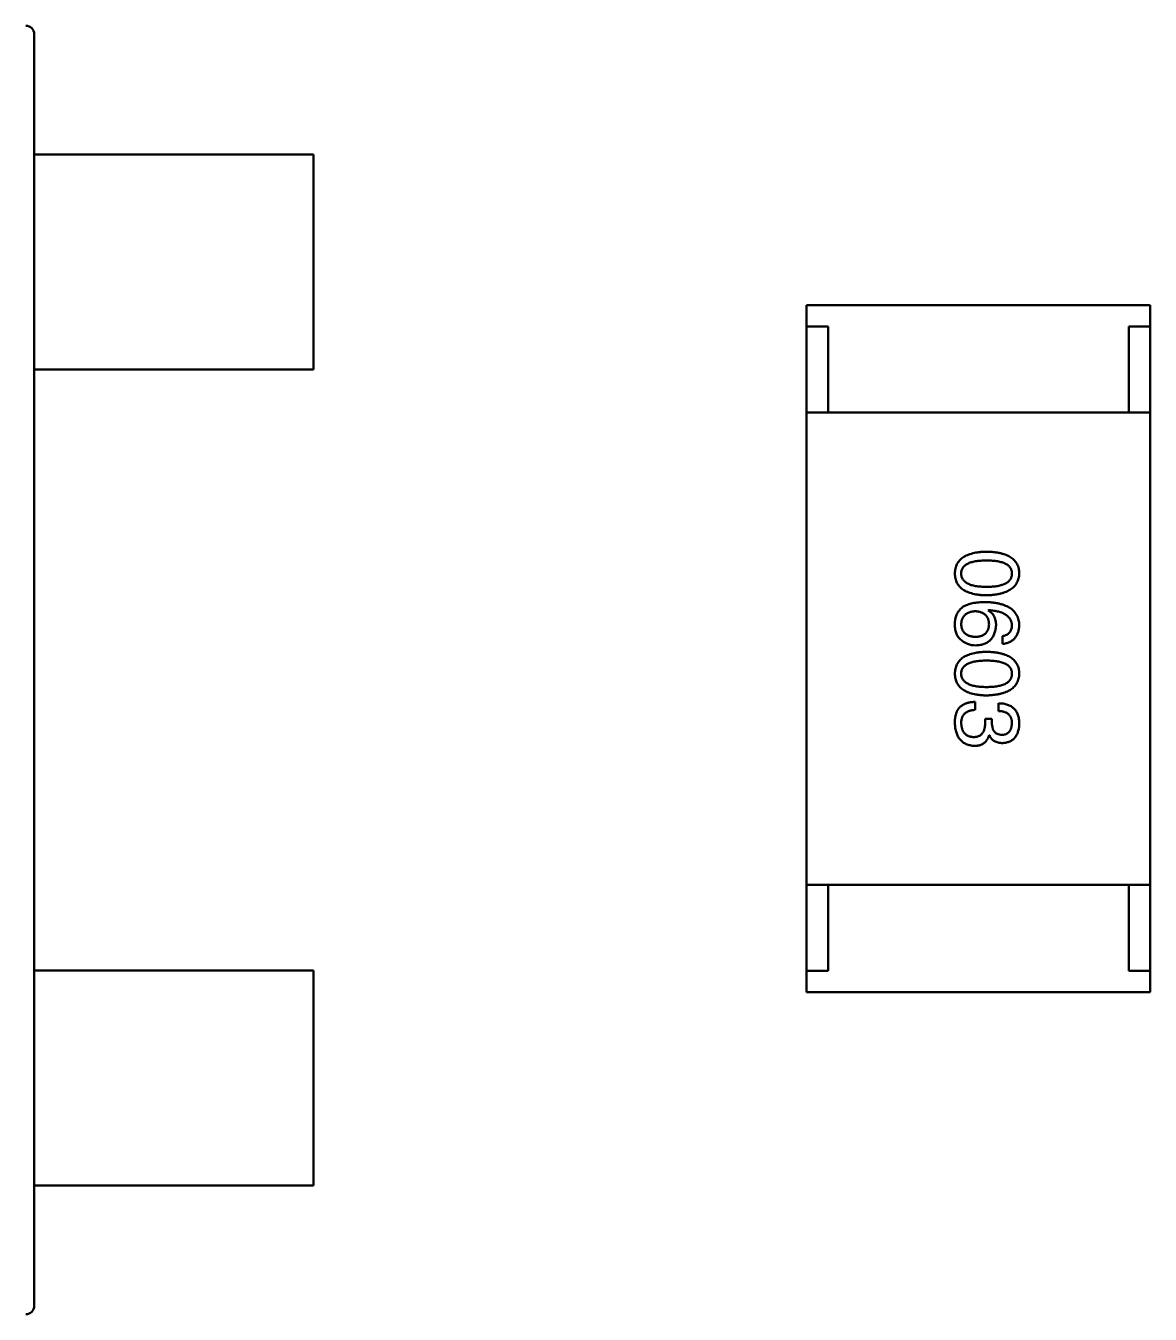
# Model space of a CAD drawing. Header units: millimetres. Extents: x 37 to 347, y 164 to 266.
# Drawn here: x 307.014 to 309.631, y 203.754 to 206.754 of the extents above; entities that cross this region are included whole.
import ezdxf

# ---------------------------------------------------------------- set-up
doc = ezdxf.new("R2010")
doc.units = ezdxf.units.MM
doc.header["$LTSCALE"] = 0.75
doc.layers.add('Visible', color=7, linetype='Continuous', lineweight=50)

msp = doc.modelspace()

# ---------------------------------------------------------------- linework, layer by layer
at = {"layer": 'Visible'}
for p, q in [((307.0333, 206.7343), (307.0333, 206.7346)), ((307.0333, 206.4543), (307.0333, 206.7343)), ((307.0333, 206.4543), (307.0333, 205.9543)), ((307.0511, 206.4543), (307.0333, 206.4543)), ((307.0511, 206.4543), (307.2294, 206.4543)), ((307.2874, 206.4543), (307.2294, 206.4543)), ((307.3072, 206.4543), (307.2874, 206.4543)), ((307.6833, 206.4543), (307.3072, 206.4543)), ((307.6833, 206.4543), (307.6833, 205.9543)), ((309.6314, 206.104), (308.8314, 206.104)), ((308.8314, 206.054), (308.8314, 206.104)), ((309.6314, 206.054), (309.6314, 206.104)), ((308.8314, 205.854), (308.8314, 206.054)), ((308.8314, 206.054), (308.8814, 206.054)), ((308.8814, 206.054), (308.8814, 205.854)), ((309.5814, 205.854), (309.5814, 206.054)), ((309.5814, 206.054), (309.6314, 206.054)), ((309.6314, 205.854), (309.6314, 206.054)), ((307.0333, 204.5543), (307.0333, 205.9543)), ((307.0511, 205.9543), (307.0333, 205.9543)), ((307.0511, 205.9543), (307.2294, 205.9543)), ((307.2874, 205.9543), (307.2294, 205.9543)), ((307.3072, 205.9543), (307.2874, 205.9543)), ((307.6833, 205.9543), (307.3072, 205.9543)), ((308.8314, 204.754), (308.8314, 205.854)), ((308.8314, 205.854), (309.6314, 205.854)), ((309.5814, 205.854), (308.8814, 205.854)), ((309.6314, 205.854), (309.6314, 204.754)), ((309.2544, 205.3927), (309.2552, 205.3936)), ((309.2872, 205.3329), (309.2872, 205.3149)), ((309.2241, 205.1612), (309.2241, 205.1801)), ((309.2782, 205.1768), (309.2782, 205.1588)), ((309.247, 205.1407), (309.247, 205.1317)), ((309.2626, 205.1407), (309.247, 205.1407)), ((309.2626, 205.1309), (309.2626, 205.1407)), ((309.2561, 205.1022), (309.2569, 205.1022)), ((308.8314, 204.754), (308.8314, 204.554)), ((308.8314, 204.754), (309.6314, 204.754)), ((309.5814, 204.754), (308.8814, 204.754)), ((308.8814, 204.554), (308.8814, 204.754)), ((309.5814, 204.754), (309.5814, 204.554)), ((309.6314, 204.754), (309.6314, 204.554)), ((307.0333, 204.5543), (307.0333, 204.0543)), ((307.0511, 204.5543), (307.0333, 204.5543)), ((307.0511, 204.5543), (307.2294, 204.5543)), ((307.2874, 204.5543), (307.2294, 204.5543)), ((307.3072, 204.5543), (307.2874, 204.5543)), ((307.6833, 204.5543), (307.3072, 204.5543)), ((307.6833, 204.5543), (307.6833, 204.0543)), ((308.8314, 204.554), (308.8814, 204.554)), ((308.8314, 204.554), (308.8314, 204.504)), ((309.5814, 204.554), (309.6314, 204.554)), ((309.6314, 204.554), (309.6314, 204.504)), ((309.6314, 204.504), (308.8314, 204.504)), ((307.0333, 203.7743), (307.0333, 204.0543)), ((307.0511, 204.0543), (307.0333, 204.0543)), ((307.0511, 204.0543), (307.2294, 204.0543)), ((307.2874, 204.0543), (307.2294, 204.0543)), ((307.3072, 204.0543), (307.2874, 204.0543)), ((307.6833, 204.0543), (307.3072, 204.0543)), ((307.0333, 203.774), (307.0333, 203.7743))]:
    msp.add_line(p, q, dxfattribs=at)
at = {"layer": 'Visible', "extrusion": (0, 0, -1)}
for centre, start, end in [((-307.0133, 206.7343), 90.864, 179.136), ((-307.0133, 203.7743), 180.864, 269.136)]:
    msp.add_arc(centre, 0.02, start, end, dxfattribs=at)
at = {"layer": 'Visible'}
msp.add_arc((309.2251, 205.3635), 0.0519, 225.691, 270.7052, dxfattribs=at)
for points, knots in [([(309.2503, 205.5298), (309.2474, 205.5297), (309.2417, 205.5295), (309.2334, 205.5287), (309.2256, 205.5276), (309.2185, 205.5261), (309.2119, 205.5243), (309.2058, 205.522), (309.2003, 205.5194), (309.1954, 205.5164), (309.191, 205.5131), (309.1872, 205.5093), (309.184, 205.5052), (309.1814, 205.5006), (309.1793, 205.4957), (309.1778, 205.4905), (309.1768, 205.4849), (309.1766, 205.481), (309.1766, 205.479)], [0, 0, 0, 0, 0.087693, 0.170223, 0.247496, 0.319826, 0.387768, 0.451403, 0.511459, 0.568358, 0.622671, 0.675251, 0.726739, 0.778422, 0.830759, 0.884394, 0.940865, 1, 1, 1, 1]), ([(309.3266, 205.479), (309.3265, 205.481), (309.3263, 205.4849), (309.3253, 205.4905), (309.3237, 205.4957), (309.3216, 205.5006), (309.3188, 205.5052), (309.3155, 205.5093), (309.3116, 205.5131), (309.3071, 205.5164), (309.302, 205.5194), (309.2963, 205.522), (309.2901, 205.5243), (309.2832, 205.5261), (309.2758, 205.5276), (309.2678, 205.5287), (309.2593, 205.5295), (309.2534, 205.5297), (309.2503, 205.5298)], [0, 0, 0, 0, 0.057911, 0.113262, 0.165956, 0.217443, 0.268511, 0.319665, 0.372, 0.426129, 0.483365, 0.543779, 0.607756, 0.676562, 0.749704, 0.827713, 0.911177, 1, 1, 1, 1]), ([(309.1913, 205.479), (309.1914, 205.4802), (309.1915, 205.4826), (309.1921, 205.4861), (309.1933, 205.4893), (309.195, 205.4923), (309.197, 205.4951), (309.1996, 205.4976), (309.2026, 205.4998), (309.2061, 205.5018), (309.2101, 205.5036), (309.2145, 205.5052), (309.2193, 205.5064), (309.2246, 205.5075), (309.2304, 205.5083), (309.2366, 205.5089), (309.2433, 205.5092), (309.2479, 205.5093), (309.2503, 205.5093)], [0, 0, 0, 0, 0.049766, 0.097012, 0.143225, 0.188786, 0.235079, 0.282962, 0.333687, 0.387747, 0.445963, 0.508657, 0.576545, 0.649868, 0.72822, 0.812712, 0.903543, 1, 1, 1, 1]), ([(309.2503, 205.5093), (309.2527, 205.5093), (309.2573, 205.5092), (309.264, 205.5089), (309.2703, 205.5083), (309.276, 205.5075), (309.2813, 205.5064), (309.2862, 205.5052), (309.2906, 205.5036), (309.2945, 205.5018), (309.298, 205.4998), (309.3011, 205.4976), (309.3036, 205.4951), (309.3057, 205.4923), (309.3074, 205.4893), (309.3085, 205.4861), (309.3092, 205.4826), (309.3093, 205.4802), (309.3093, 205.479)], [0, 0, 0, 0, 0.096452, 0.187278, 0.271765, 0.350519, 0.423437, 0.491321, 0.554011, 0.612224, 0.666281, 0.717003, 0.764884, 0.811423, 0.856783, 0.902993, 0.950236, 1, 1, 1, 1]), ([(309.1766, 205.479), (309.1766, 205.477), (309.1768, 205.4731), (309.1778, 205.4675), (309.1793, 205.4622), (309.1814, 205.4573), (309.184, 205.4528), (309.1872, 205.4487), (309.191, 205.4449), (309.1954, 205.4415), (309.2003, 205.4386), (309.2058, 205.436), (309.2119, 205.4337), (309.2185, 205.4318), (309.2256, 205.4303), (309.2334, 205.4292), (309.2417, 205.4285), (309.2474, 205.4283), (309.2503, 205.4282)], [0, 0, 0, 0, 0.059134, 0.115603, 0.169236, 0.221572, 0.273254, 0.32474, 0.377319, 0.431815, 0.488555, 0.548609, 0.612242, 0.680182, 0.75251, 0.829782, 0.91231, 1, 1, 1, 1]), ([(309.2503, 205.4478), (309.248, 205.4479), (309.2434, 205.4479), (309.2368, 205.4483), (309.2307, 205.4489), (309.2249, 205.4497), (309.2197, 205.4508), (309.2148, 205.4521), (309.2105, 205.4537), (309.2065, 205.4555), (309.203, 205.4576), (309.2, 205.4599), (309.1974, 205.4625), (309.1953, 205.4653), (309.1936, 205.4684), (309.1923, 205.4717), (309.1915, 205.4753), (309.1914, 205.4777), (309.1913, 205.479)], [0, 0, 0, 0, 0.094834, 0.184067, 0.267029, 0.344713, 0.417334, 0.484367, 0.546941, 0.604717, 0.65953, 0.710539, 0.759381, 0.806382, 0.853027, 0.900623, 0.949121, 1, 1, 1, 1]), ([(309.2503, 205.4282), (309.2533, 205.4283), (309.2592, 205.4286), (309.2677, 205.4294), (309.2756, 205.4306), (309.2829, 205.4321), (309.2897, 205.434), (309.2959, 205.4363), (309.3016, 205.439), (309.3067, 205.442), (309.3112, 205.4453), (309.3151, 205.4491), (309.3185, 205.4532), (309.3213, 205.4576), (309.3235, 205.4625), (309.3251, 205.4676), (309.3262, 205.4732), (309.3264, 205.477), (309.3266, 205.479)], [0, 0, 0, 0, 0.088475, 0.171606, 0.249595, 0.322626, 0.391327, 0.455765, 0.516374, 0.573675, 0.628522, 0.681161, 0.732559, 0.783563, 0.83504, 0.887639, 0.942585, 1, 1, 1, 1]), ([(309.3093, 205.479), (309.3093, 205.4777), (309.3092, 205.4753), (309.3085, 205.4717), (309.3074, 205.4684), (309.3057, 205.4653), (309.3036, 205.4625), (309.3011, 205.4599), (309.298, 205.4576), (309.2945, 205.4555), (309.2906, 205.4537), (309.2862, 205.4521), (309.2813, 205.4508), (309.276, 205.4497), (309.2703, 205.4489), (309.264, 205.4483), (309.2573, 205.4479), (309.2527, 205.4479), (309.2503, 205.4478)], [0, 0, 0, 0, 0.050604, 0.098688, 0.145699, 0.191791, 0.238625, 0.286717, 0.337546, 0.391814, 0.449755, 0.512106, 0.579685, 0.652048, 0.730262, 0.814146, 0.904281, 1, 1, 1, 1]), ([(309.247, 205.4124), (309.2444, 205.4124), (309.2392, 205.4123), (309.2317, 205.4118), (309.2247, 205.411), (309.2181, 205.4098), (309.2119, 205.4084), (309.2062, 205.4065), (309.201, 205.4044), (309.1978, 205.4026), (309.1962, 205.4018)], [0, 0, 0, 0, 0.151498, 0.29521, 0.430242, 0.557137, 0.677306, 0.790845, 0.898111, 1, 1, 1, 1]), ([(309.3266, 205.3583), (309.3264, 205.3604), (309.3262, 205.3646), (309.3251, 205.3706), (309.3234, 205.3762), (309.3211, 205.3814), (309.3182, 205.3862), (309.3147, 205.3906), (309.3106, 205.3946), (309.3058, 205.3982), (309.3005, 205.4014), (309.2947, 205.4042), (309.2882, 205.4066), (309.2811, 205.4085), (309.2734, 205.4101), (309.2652, 205.4113), (309.2563, 205.4121), (309.2502, 205.4123), (309.247, 205.4124)], [0, 0, 0, 0, 0.058957, 0.115262, 0.16907, 0.221312, 0.273147, 0.324961, 0.377649, 0.432026, 0.488925, 0.549039, 0.612912, 0.680653, 0.753056, 0.830314, 0.912483, 1, 1, 1, 1]), ([(309.1962, 205.4018), (309.1947, 205.4006), (309.1917, 205.3984), (309.1879, 205.3945), (309.1845, 205.3903), (309.1818, 205.3856), (309.1796, 205.3805), (309.178, 205.3751), (309.1769, 205.3693), (309.1767, 205.3653), (309.1766, 205.3632)], [0, 0, 0, 0, 0.125033, 0.246266, 0.36603, 0.485265, 0.606781, 0.732144, 0.862551, 1, 1, 1, 1]), ([(309.1913, 205.3599), (309.1914, 205.3611), (309.1915, 205.3635), (309.192, 205.3668), (309.1926, 205.37), (309.1936, 205.3729), (309.1948, 205.3757), (309.1963, 205.3782), (309.1979, 205.3805), (309.1999, 205.3825), (309.2021, 205.3844), (309.2045, 205.386), (309.2072, 205.3874), (309.2101, 205.3886), (309.2133, 205.3895), (309.2166, 205.3903), (309.2203, 205.3909), (309.2228, 205.391), (309.2241, 205.3911)], [0, 0, 0, 0, 0.070403, 0.137196, 0.200053, 0.260887, 0.31876, 0.37535, 0.430743, 0.485927, 0.541678, 0.598832, 0.657726, 0.719441, 0.783504, 0.851852, 0.923533, 1, 1, 1, 1]), ([(309.2241, 205.3911), (309.2254, 205.391), (309.2278, 205.3908), (309.2314, 205.3903), (309.2347, 205.3896), (309.2378, 205.3886), (309.2406, 205.3875), (309.2432, 205.3861), (309.2456, 205.3845), (309.2477, 205.3827), (309.2496, 205.3807), (309.2512, 205.3785), (309.2527, 205.3761), (309.2538, 205.3734), (309.2548, 205.3705), (309.2554, 205.3675), (309.2559, 205.3642), (309.256, 205.3619), (309.2561, 205.3608)], [0, 0, 0, 0, 0.076072, 0.148369, 0.216753, 0.281358, 0.342792, 0.401604, 0.458929, 0.514444, 0.569818, 0.625343, 0.681554, 0.739608, 0.800134, 0.863477, 0.929547, 1, 1, 1, 1]), ([(309.2725, 205.3583), (309.2724, 205.3603), (309.2723, 205.3641), (309.2715, 205.3696), (309.27, 205.3746), (309.2681, 205.3792), (309.2655, 205.3833), (309.2624, 205.387), (309.2587, 205.3902), (309.2559, 205.3919), (309.2544, 205.3927)], [0, 0, 0, 0, 0.144617, 0.279572, 0.40596, 0.526097, 0.64389, 0.760003, 0.877724, 1, 1, 1, 1]), ([(309.2552, 205.3936), (309.2574, 205.3934), (309.2615, 205.3931), (309.2674, 205.3923), (309.273, 205.3914), (309.2782, 205.3902), (309.283, 205.3888), (309.2874, 205.3871), (309.2914, 205.3853), (309.295, 205.3832), (309.2982, 205.3809), (309.301, 205.3783), (309.3034, 205.3756), (309.3054, 205.3725), (309.307, 205.3693), (309.3082, 205.3658), (309.3091, 205.3622), (309.3092, 205.3596), (309.3093, 205.3583)], [0, 0, 0, 0, 0.089218, 0.173709, 0.252753, 0.326963, 0.397099, 0.462534, 0.524018, 0.582178, 0.637235, 0.689955, 0.741228, 0.791618, 0.841661, 0.892925, 0.945259, 1, 1, 1, 1]), ([(309.1766, 205.3632), (309.1765, 205.3611), (309.1765, 205.3571), (309.1769, 205.3512), (309.1778, 205.3458), (309.1791, 205.341), (309.1808, 205.3365), (309.1831, 205.3327), (309.1857, 205.3292), (309.1878, 205.3273), (309.1889, 205.3263)], [0, 0, 0, 0, 0.156782, 0.301945, 0.436395, 0.561474, 0.678489, 0.78853, 0.894967, 1, 1, 1, 1]), ([(309.2249, 205.3313), (309.2236, 205.3313), (309.2211, 205.3315), (309.2174, 205.332), (309.214, 205.3327), (309.2109, 205.3336), (309.2079, 205.3347), (309.2052, 205.336), (309.2027, 205.3375), (309.2005, 205.3392), (309.1985, 205.3411), (309.1967, 205.3432), (309.1952, 205.3455), (309.194, 205.348), (309.1929, 205.3507), (309.1921, 205.3536), (309.1916, 205.3567), (309.1914, 205.3589), (309.1913, 205.3599)], [0, 0, 0, 0, 0.078863, 0.153308, 0.223539, 0.289857, 0.35341, 0.413572, 0.471721, 0.528235, 0.584279, 0.638781, 0.69466, 0.751251, 0.809198, 0.869697, 0.933318, 1, 1, 1, 1]), ([(309.2561, 205.3608), (309.256, 205.3596), (309.2559, 205.3574), (309.2554, 205.3543), (309.2548, 205.3513), (309.2539, 205.3485), (309.2527, 205.3459), (309.2514, 205.3435), (309.2497, 205.3414), (309.2479, 205.3394), (309.2458, 205.3377), (309.2435, 205.3361), (309.241, 205.3348), (309.2382, 205.3336), (309.2352, 205.3328), (309.232, 205.332), (309.2285, 205.3315), (309.2261, 205.3313), (309.2249, 205.3313)], [0, 0, 0, 0, 0.069884, 0.136529, 0.199638, 0.259844, 0.317774, 0.374356, 0.430026, 0.485148, 0.5409, 0.597889, 0.657472, 0.718614, 0.783613, 0.85129, 0.923712, 1, 1, 1, 1]), ([(309.2257, 205.3116), (309.2275, 205.3117), (309.2309, 205.3119), (309.2359, 205.3126), (309.2406, 205.3137), (309.2449, 205.315), (309.249, 205.3168), (309.2527, 205.3189), (309.2561, 205.3213), (309.2592, 205.324), (309.262, 205.3272), (309.2645, 205.3306), (309.2666, 205.3344), (309.2684, 205.3385), (309.2699, 205.343), (309.2711, 205.3478), (309.272, 205.3529), (309.2723, 205.3565), (309.2725, 205.3583)], [0, 0, 0, 0, 0.071527, 0.139094, 0.20346, 0.264939, 0.323904, 0.381383, 0.437591, 0.493343, 0.549401, 0.606085, 0.664838, 0.725424, 0.788712, 0.855452, 0.925772, 1, 1, 1, 1]), ([(309.2872, 205.3149), (309.2887, 205.3151), (309.2916, 205.3154), (309.2958, 205.3164), (309.2998, 205.3175), (309.3035, 205.319), (309.3069, 205.3208), (309.3101, 205.3229), (309.3129, 205.3251), (309.3156, 205.3277), (309.3179, 205.3306), (309.3199, 205.3337), (309.3217, 205.3372), (309.3233, 205.3409), (309.3245, 205.3448), (309.3255, 205.3491), (309.3262, 205.3536), (309.3264, 205.3567), (309.3266, 205.3583)], [0, 0, 0, 0, 0.06947, 0.136096, 0.199592, 0.260665, 0.319672, 0.377156, 0.433415, 0.489984, 0.546535, 0.604276, 0.663499, 0.725182, 0.788953, 0.855683, 0.926216, 1, 1, 1, 1]), ([(309.3093, 205.3583), (309.3093, 205.3566), (309.3092, 205.3534), (309.3081, 205.3488), (309.3064, 205.3447), (309.3039, 205.3412), (309.3007, 205.3382), (309.2968, 205.3359), (309.2923, 205.334), (309.289, 205.3333), (309.2872, 205.3329)], [0, 0, 0, 0, 0.136586, 0.261496, 0.378089, 0.490612, 0.605522, 0.725767, 0.8561, 1, 1, 1, 1]), ([(309.2503, 205.2967), (309.2474, 205.2965), (309.2417, 205.2964), (309.2334, 205.2956), (309.2256, 205.2945), (309.2185, 205.293), (309.2119, 205.2911), (309.2058, 205.2889), (309.2003, 205.2863), (309.1954, 205.2832), (309.191, 205.2799), (309.1872, 205.2761), (309.184, 205.272), (309.1814, 205.2675), (309.1793, 205.2626), (309.1778, 205.2573), (309.1768, 205.2517), (309.1766, 205.2478), (309.1766, 205.2458)], [0, 0, 0, 0, 0.087693, 0.170223, 0.247496, 0.319826, 0.387768, 0.451403, 0.511459, 0.568358, 0.622671, 0.675251, 0.726739, 0.778422, 0.830759, 0.884394, 0.940865, 1, 1, 1, 1]), ([(309.3266, 205.2458), (309.3265, 205.2478), (309.3263, 205.2517), (309.3253, 205.2573), (309.3237, 205.2626), (309.3216, 205.2675), (309.3188, 205.272), (309.3155, 205.2761), (309.3116, 205.2799), (309.3071, 205.2833), (309.302, 205.2863), (309.2963, 205.2889), (309.2901, 205.2911), (309.2832, 205.293), (309.2758, 205.2945), (309.2678, 205.2956), (309.2593, 205.2964), (309.2534, 205.2965), (309.2503, 205.2967)], [0, 0, 0, 0, 0.057911, 0.113262, 0.165956, 0.217443, 0.268511, 0.319665, 0.372, 0.426129, 0.483365, 0.543779, 0.607756, 0.676562, 0.749704, 0.827713, 0.911177, 1, 1, 1, 1]), ([(309.1913, 205.2458), (309.1914, 205.2471), (309.1915, 205.2495), (309.1921, 205.2529), (309.1933, 205.2562), (309.195, 205.2592), (309.197, 205.2619), (309.1996, 205.2644), (309.2026, 205.2667), (309.2061, 205.2687), (309.2101, 205.2705), (309.2145, 205.272), (309.2193, 205.2732), (309.2246, 205.2744), (309.2304, 205.2752), (309.2366, 205.2757), (309.2433, 205.2761), (309.2479, 205.2761), (309.2503, 205.2762)], [0, 0, 0, 0, 0.049766, 0.097012, 0.143225, 0.188786, 0.235079, 0.282962, 0.333687, 0.387747, 0.445963, 0.508657, 0.576545, 0.649868, 0.72822, 0.812712, 0.903543, 1, 1, 1, 1]), ([(309.2503, 205.2762), (309.2527, 205.2761), (309.2573, 205.2761), (309.264, 205.2757), (309.2703, 205.2752), (309.276, 205.2744), (309.2813, 205.2732), (309.2862, 205.272), (309.2906, 205.2705), (309.2945, 205.2687), (309.298, 205.2667), (309.3011, 205.2644), (309.3036, 205.2619), (309.3057, 205.2592), (309.3074, 205.2562), (309.3085, 205.2529), (309.3092, 205.2495), (309.3093, 205.2471), (309.3093, 205.2458)], [0, 0, 0, 0, 0.096452, 0.187278, 0.271765, 0.350519, 0.423437, 0.491321, 0.554011, 0.612224, 0.666281, 0.717003, 0.764884, 0.811423, 0.856783, 0.902993, 0.950236, 1, 1, 1, 1]), ([(309.1766, 205.2458), (309.1766, 205.2438), (309.1768, 205.24), (309.1778, 205.2343), (309.1793, 205.2291), (309.1814, 205.2242), (309.184, 205.2197), (309.1872, 205.2155), (309.191, 205.2118), (309.1954, 205.2084), (309.2003, 205.2054), (309.2058, 205.2028), (309.2119, 205.2006), (309.2185, 205.1987), (309.2256, 205.1972), (309.2334, 205.1961), (309.2417, 205.1953), (309.2474, 205.1951), (309.2503, 205.195)], [0, 0, 0, 0, 0.059134, 0.115603, 0.169236, 0.221572, 0.273254, 0.32474, 0.377319, 0.431815, 0.488555, 0.548609, 0.612242, 0.680182, 0.75251, 0.829782, 0.91231, 1, 1, 1, 1]), ([(309.2503, 205.2147), (309.248, 205.2147), (309.2434, 205.2147), (309.2368, 205.2151), (309.2307, 205.2157), (309.2249, 205.2166), (309.2197, 205.2176), (309.2148, 205.219), (309.2105, 205.2205), (309.2065, 205.2224), (309.203, 205.2244), (309.2, 205.2268), (309.1974, 205.2293), (309.1953, 205.2322), (309.1936, 205.2352), (309.1923, 205.2385), (309.1915, 205.2421), (309.1914, 205.2446), (309.1913, 205.2458)], [0, 0, 0, 0, 0.094834, 0.184067, 0.267029, 0.344713, 0.417334, 0.484367, 0.546941, 0.604717, 0.65953, 0.710539, 0.759381, 0.806382, 0.853027, 0.900623, 0.949121, 1, 1, 1, 1]), ([(309.2503, 205.195), (309.2533, 205.1951), (309.2592, 205.1954), (309.2677, 205.1963), (309.2756, 205.1975), (309.2829, 205.199), (309.2897, 205.2009), (309.2959, 205.2032), (309.3016, 205.2058), (309.3067, 205.2088), (309.3112, 205.2122), (309.3151, 205.2159), (309.3185, 205.22), (309.3213, 205.2245), (309.3235, 205.2293), (309.3251, 205.2345), (309.3262, 205.24), (309.3264, 205.2439), (309.3266, 205.2458)], [0, 0, 0, 0, 0.088475, 0.171606, 0.249595, 0.322626, 0.391327, 0.455765, 0.516374, 0.573675, 0.628522, 0.681161, 0.732559, 0.783563, 0.83504, 0.887639, 0.942585, 1, 1, 1, 1]), ([(309.3093, 205.2458), (309.3093, 205.2446), (309.3092, 205.2421), (309.3085, 205.2385), (309.3074, 205.2352), (309.3057, 205.2321), (309.3036, 205.2293), (309.3011, 205.2267), (309.298, 205.2244), (309.2945, 205.2223), (309.2906, 205.2205), (309.2862, 205.219), (309.2813, 205.2176), (309.276, 205.2165), (309.2703, 205.2157), (309.264, 205.2151), (309.2573, 205.2147), (309.2527, 205.2147), (309.2503, 205.2147)], [0, 0, 0, 0, 0.050604, 0.098688, 0.145699, 0.191791, 0.238625, 0.286717, 0.337546, 0.391814, 0.449755, 0.512106, 0.579685, 0.652048, 0.730262, 0.814146, 0.904281, 1, 1, 1, 1]), ([(309.2241, 205.1801), (309.2228, 205.18), (309.2201, 205.1799), (309.2163, 205.1796), (309.2127, 205.1791), (309.2092, 205.1784), (309.2059, 205.1776), (309.2028, 205.1766), (309.1998, 205.1755), (309.1971, 205.1742), (309.1945, 205.1727), (309.1921, 205.1711), (309.1898, 205.1693), (309.1878, 205.1674), (309.1859, 205.1653), (309.1843, 205.163), (309.1827, 205.1605), (309.1819, 205.1588), (309.1815, 205.1579)], [0, 0, 0, 0, 0.078937, 0.154495, 0.226898, 0.296844, 0.363348, 0.427781, 0.48946, 0.549586, 0.607902, 0.664733, 0.720805, 0.776157, 0.831175, 0.886736, 0.943094, 1, 1, 1, 1]), ([(309.3266, 205.1293), (309.3265, 205.1311), (309.3264, 205.1348), (309.3257, 205.1401), (309.3247, 205.1451), (309.3233, 205.1497), (309.3216, 205.154), (309.3195, 205.1579), (309.317, 205.1614), (309.3141, 205.1646), (309.3109, 205.1674), (309.3073, 205.1698), (309.3033, 205.1719), (309.299, 205.1736), (309.2943, 205.175), (309.2893, 205.176), (309.2838, 205.1766), (309.2801, 205.1767), (309.2782, 205.1768)], [0, 0, 0, 0, 0.073232, 0.142595, 0.207997, 0.270074, 0.329156, 0.386529, 0.441846, 0.496976, 0.551877, 0.607941, 0.665637, 0.725446, 0.788542, 0.855101, 0.925196, 1, 1, 1, 1]), ([(309.1815, 205.1579), (309.1811, 205.1571), (309.1803, 205.1553), (309.1793, 205.1525), (309.1784, 205.1495), (309.1778, 205.1462), (309.1772, 205.1427), (309.1768, 205.139), (309.1766, 205.135), (309.1766, 205.1323), (309.1766, 205.1309)], [0, 0, 0, 0, 0.101955, 0.208983, 0.322698, 0.44339, 0.570851, 0.70629, 0.84885, 1, 1, 1, 1]), ([(309.1913, 205.1301), (309.1913, 205.1313), (309.1914, 205.1337), (309.1918, 205.1371), (309.1924, 205.1404), (309.1933, 205.1434), (309.1944, 205.1462), (309.1959, 205.1487), (309.1976, 205.151), (309.1995, 205.1531), (309.2017, 205.1549), (309.2041, 205.1565), (309.2068, 205.1579), (309.2098, 205.159), (309.213, 205.16), (309.2165, 205.1606), (309.2202, 205.1611), (309.2228, 205.1612), (309.2241, 205.1612)], [0, 0, 0, 0, 0.071272, 0.13882, 0.201858, 0.262757, 0.320043, 0.376709, 0.431462, 0.486034, 0.541209, 0.597703, 0.65589, 0.717768, 0.782056, 0.850407, 0.92277, 1, 1, 1, 1]), ([(309.2782, 205.1588), (309.2795, 205.1587), (309.2819, 205.1586), (309.2854, 205.1582), (309.2887, 205.1576), (309.2918, 205.1567), (309.2946, 205.1557), (309.2972, 205.1544), (309.2995, 205.1529), (309.3016, 205.1512), (309.3034, 205.1493), (309.305, 205.1472), (309.3064, 205.1449), (309.3075, 205.1423), (309.3083, 205.1395), (309.3089, 205.1366), (309.3093, 205.1334), (309.3093, 205.1312), (309.3093, 205.1301)], [0, 0, 0, 0, 0.078134, 0.15164, 0.221358, 0.286689, 0.348614, 0.407697, 0.464247, 0.520153, 0.574432, 0.629291, 0.684538, 0.742032, 0.801329, 0.863637, 0.930123, 1, 1, 1, 1]), ([(309.1766, 205.1309), (309.1767, 205.1288), (309.1768, 205.1248), (309.1775, 205.119), (309.1786, 205.1136), (309.18, 205.1086), (309.1816, 205.1039), (309.1837, 205.0996), (309.1861, 205.0957), (309.1888, 205.0921), (309.1918, 205.089), (309.1952, 205.0862), (309.1989, 205.0838), (309.203, 205.0818), (309.2074, 205.0801), (309.2121, 205.0789), (309.2172, 205.078), (309.2207, 205.0777), (309.2225, 205.0776)], [0, 0, 0, 0, 0.078078, 0.151942, 0.221594, 0.28726, 0.350176, 0.409768, 0.467648, 0.523784, 0.578904, 0.634014, 0.689819, 0.746826, 0.805875, 0.867063, 0.931764, 1, 1, 1, 1]), ([(309.22, 205.0981), (309.2189, 205.0982), (309.2168, 205.0984), (309.2137, 205.0989), (309.2108, 205.0997), (309.2081, 205.1007), (309.2056, 205.1019), (309.2032, 205.1033), (309.2012, 205.105), (309.1992, 205.1069), (309.1975, 205.109), (309.1961, 205.1114), (309.1947, 205.1139), (309.1937, 205.1167), (309.1928, 205.1198), (309.1921, 205.123), (309.1916, 205.1265), (309.1914, 205.1289), (309.1913, 205.1301)], [0, 0, 0, 0, 0.068514, 0.133941, 0.195994, 0.255362, 0.312994, 0.369441, 0.424687, 0.480522, 0.537148, 0.594801, 0.654411, 0.716817, 0.781981, 0.850498, 0.923306, 1, 1, 1, 1]), ([(309.247, 205.1317), (309.247, 205.1304), (309.247, 205.1277), (309.2467, 205.1239), (309.2462, 205.1204), (309.2454, 205.1171), (309.2445, 205.114), (309.2433, 205.1112), (309.2419, 205.1087), (309.2403, 205.1065), (309.2385, 205.1045), (309.2365, 205.1028), (309.2343, 205.1013), (309.2318, 205.1001), (309.2292, 205.0992), (309.2263, 205.0986), (309.2232, 205.0982), (309.2211, 205.0981), (309.22, 205.0981)], [0, 0, 0, 0, 0.082495, 0.159728, 0.232496, 0.300725, 0.365163, 0.425859, 0.483728, 0.538892, 0.592921, 0.646195, 0.699968, 0.754746, 0.811387, 0.870806, 0.933482, 1, 1, 1, 1]), ([(309.2864, 205.103), (309.2846, 205.1031), (309.2827, 205.1033), (309.2779, 205.1043), (309.276, 205.1051), (309.2732, 205.1066), (309.271, 205.108), (309.2671, 205.1126), (309.2659, 205.115), (309.263, 205.1222), (309.2627, 205.1284), (309.2626, 205.1309)], [0.000001, 0.000001, 0.000001, 0.000001, 0.000529469, 0.000529469, 0.001127239, 0.001127239, 0.001835181, 0.001835181, 0.002488358, 0.002488358, 0.00458577, 0.00458577, 0.00458577, 0.00458577]), ([(309.3093, 205.1301), (309.3093, 205.129), (309.3092, 205.127), (309.3088, 205.1241), (309.3083, 205.1214), (309.3077, 205.1189), (309.3068, 205.1165), (309.3058, 205.1144), (309.3046, 205.1124), (309.3032, 205.1106), (309.3017, 205.109), (309.3, 205.1076), (309.2982, 205.1063), (309.2961, 205.1053), (309.2939, 205.1044), (309.2916, 205.1038), (309.289, 205.1033), (309.2873, 205.1031), (309.2864, 205.103)], [0, 0, 0, 0, 0.078051, 0.151197, 0.220412, 0.286742, 0.34933, 0.409464, 0.467368, 0.52298, 0.578639, 0.633998, 0.690142, 0.746855, 0.805868, 0.867776, 0.932345, 1, 1, 1, 1]), ([(309.288, 205.0842), (309.2895, 205.0843), (309.2924, 205.0845), (309.2967, 205.0853), (309.3006, 205.0864), (309.3043, 205.0878), (309.3077, 205.0896), (309.3108, 205.0916), (309.3136, 205.094), (309.3162, 205.0967), (309.3185, 205.0996), (309.3204, 205.103), (309.3222, 205.1066), (309.3236, 205.1105), (309.3248, 205.1148), (309.3256, 205.1193), (309.3263, 205.1242), (309.3265, 205.1275), (309.3266, 205.1293)], [0, 0, 0, 0, 0.067521, 0.132139, 0.193339, 0.252064, 0.309083, 0.364848, 0.420021, 0.475612, 0.532002, 0.589602, 0.649896, 0.712634, 0.778603, 0.848416, 0.922155, 1, 1, 1, 1]), ([(309.2225, 205.0776), (309.2235, 205.0776), (309.2256, 205.0777), (309.2287, 205.078), (309.2316, 205.0784), (309.2344, 205.0791), (309.237, 205.08), (309.2395, 205.081), (309.2418, 205.0823), (309.244, 205.0837), (309.246, 205.0854), (309.2479, 205.0872), (309.2496, 205.0892), (309.2513, 205.0914), (309.2527, 205.0939), (309.254, 205.0965), (309.2551, 205.0993), (309.2557, 205.1012), (309.2561, 205.1022)], [0, 0, 0, 0, 0.071215, 0.138707, 0.20396, 0.266995, 0.327734, 0.387609, 0.445602, 0.503345, 0.561136, 0.618597, 0.677672, 0.738255, 0.799989, 0.863961, 0.930555, 1, 1, 1, 1]), ([(309.2569, 205.1022), (309.2576, 205.1008), (309.259, 205.098), (309.2618, 205.0943), (309.265, 205.0911), (309.2687, 205.0885), (309.2729, 205.0866), (309.2775, 205.0852), (309.2826, 205.0843), (309.2862, 205.0842), (309.288, 205.0842)], [0, 0, 0, 0, 0.125227, 0.244792, 0.361427, 0.478215, 0.59667, 0.722058, 0.856314, 1, 1, 1, 1])]:
    msp.add_open_spline(points, degree=3, knots=knots, dxfattribs=at)

doc.saveas('drawing.dxf')
